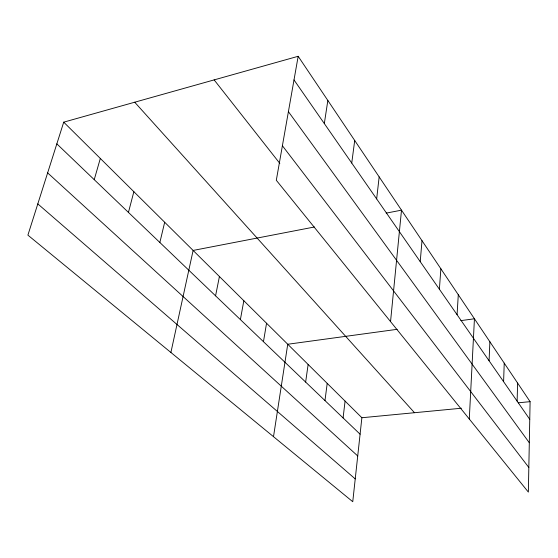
<?xml version="1.0" encoding="UTF-8"?>
<svg xmlns="http://www.w3.org/2000/svg" width="558" height="558" viewBox="0 0 558 558"><rect width="100%" height="100%" fill="white"/><g stroke="black" fill="none" stroke-linecap="round" stroke-linejoin="round"><path stroke-width="0.84" d="M298.174 56.288L530.1 401.662L528.356 492.093L276.308 180.276L298.174 56.288L63.717 122.16L27.9 235.134L352.754 501.712L361.877 417.74L63.717 122.16M517.126 401.153L517.608 383.06M503.602 381.679L504.23 363.139M489.08 360.768L489.882 341.768M469.285 419.016L474.44 318.778L460.817 320.634M457.072 314.684L458.292 294.736M439.39 289.225L440.869 268.782M420.23 261.639L422.001 240.686M390.544 321.603L401.502 210.164L386.157 213.128M376.657 198.906L379.161 176.893M343.086 417.928L345.081 401.097M324.979 400.588L327.204 383.374M351.742 163.041L354.714 140.483M305.644 382.077L308.135 364.465M324.324 123.569L327.846 100.468M273.504 436.677L287.74 344.251L397.191 329.318M263.46 341.684L266.55 323.242M240.386 319.594L243.832 300.72M215.569 295.838L219.42 276.517M170.894 352.482L193.117 250.437L314.419 226.994M159.86 242.493L164.68 222.251M128.445 212.417L133.857 191.694M94.232 179.662L100.328 158.451M361.877 417.74L461.396 408.233M518.242 402.799L530.1 401.662M37.805 203.886L355.23 478.91M47.639 172.875L357.727 455.963M56.839 143.859L360.084 434.201M134.708 102.212L414.489 412.711M214.146 79.892L279.83 163.41M282.397 145.743L528.831 467.471M288.409 111.656L529.305 442.738M294.003 79.92L529.758 419.337"/></g></svg>
